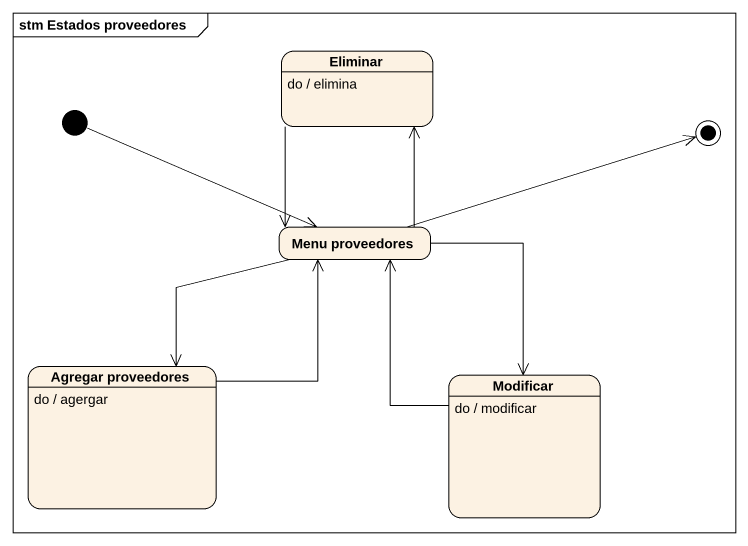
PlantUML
@startuml
mainframe stm Estados proveedores
hide empty description
state Eliminar
Eliminar : do / elimina
state "Menu proveedores" as Menu_proveedores
state "Agregar proveedores" as Agregar_proveedores
Agregar_proveedores : do / agergar
state Modificar
Modificar : do / modificar
[*] -right-> Menu_proveedores
Eliminar --> Menu_proveedores
Menu_proveedores -up-> Eliminar
Menu_proveedores --> Agregar_proveedores
Menu_proveedores --> Modificar
Agregar_proveedores -up-> Menu_proveedores
Modificar -up-> Menu_proveedores
Menu_proveedores -right-> [*]
@enduml
